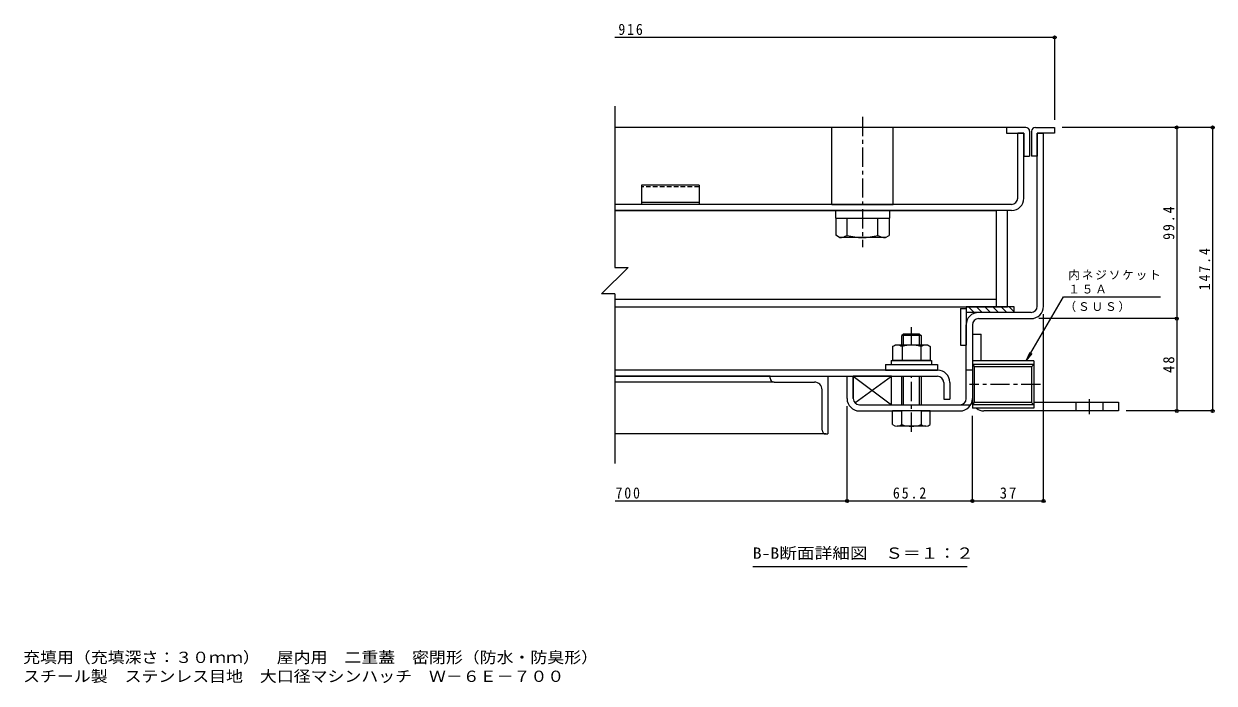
# Model space of a CAD drawing. Units: millimetres at full size. Extents: x -524 to 544, y -392 to 321.
# Drawn here: x -100 to 520, y -392 to -50 of the extents above; entities that cross this region are included whole.
import ezdxf
from ezdxf.enums import TextEntityAlignment as Align

# ---------------------------------------------------------------- set-up
doc = ezdxf.new("R2010")
doc.units = ezdxf.units.MM
doc.header["$LTSCALE"] = 2
doc.header["$PDMODE"] = 32
doc.header["$PDSIZE"] = 1.6
doc.linetypes.add('CHAIN1', pattern=[8, 5, -1, 1, -1])
doc.linetypes.add('DASHED1', pattern=[1.8, 1.2, -0.6])
for name, color, linetype, lineweight in [('D-1', 2, 'Continuous', 9), ('D-2', 3, 'Continuous', 9), ('D-3', 4, 'Continuous', 9), ('D-5', 7, 'Continuous', 9), ('D-6', 6, 'Continuous', 5), ('D-7', 5, 'Continuous', 5), ('D-8', 5, 'Continuous', 5), ('D-9', 134, 'Continuous', 5), ('D-A', 3, 'Continuous', 9), ('D-B', 6, 'Continuous', 5), ('D-C', 2, 'Continuous', 5), ('D-E', 3, 'Continuous', 9), ('D-F', 7, 'Continuous', 9), ('F-5_F-5ﾚｲﾔ', 7, 'Continuous', 9)]:
    doc.layers.add(name, color=color, linetype=linetype, lineweight=lineweight)
doc.styles.add('ＭＳ ゴシック', font='')
doc.styles.get('ＭＳ ゴシック').set_extended_font_data('MS Gothic')

msp = doc.modelspace()

# ---------------------------------------------------------------- linework, layer by layer
at = {"layer": 'D-1'}
for p, q in [((427.745, -196.453), (427.745, -106.453)), ((427.745, -106.453), (430.945, -106.453)), ((430.945, -196.453), (430.945, -106.453)), ((424.545, -199.653), (397.144, -199.653)), ((397.144, -202.853), (424.545, -202.853)), ((390.744, -244.454), (390.744, -206.053)), ((393.944, -206.053), (393.944, -244.454)), ((425.944, -224.877), (393.944, -224.877)), ((393.944, -224.877), (393.944, -249.477)), ((424.782, -227.862), (395.106, -227.862)), ((395.106, -246.493), (395.106, -227.862)), ((425.944, -226.7), (424.782, -227.862)), ((424.782, -227.862), (424.782, -246.493)), ((425.944, -224.877), (425.944, -249.477)), ((331.945, -244.454), (331.945, -232.854)), ((393.944, -229.654), (390.744, -229.654)), ((335.145, -247.654), (393.087, -247.654)), ((393.944, -247.655), (395.106, -246.493)), ((425.944, -247.655), (393.944, -247.655)), ((424.782, -246.493), (395.106, -246.493)), ((425.944, -247.655), (424.782, -246.493)), ((335.145, -250.854), (357.245, -250.854)), ((367.245, -250.854), (387.544, -250.854)), ((425.944, -249.477), (393.944, -249.477))]:
    msp.add_line(p, q, dxfattribs=at)
for points in [[(425.944, -226.7), (393.944, -226.7), (395.106, -227.862)], [(328.745, -244.454), (328.745, -232.854), (331.945, -232.854)]]:
    msp.add_lwpolyline(points, dxfattribs=at)
for centre, radius, start, end in [((424.545, -196.453), 3.2, 270, 0), ((424.545, -196.453), 6.4, 270, 0), ((397.144, -206.053), 6.4, 90, 180), ((397.144, -206.053), 3.2, 90, 180), ((335.145, -244.454), 6.4, 180, 270), ((335.145, -244.454), 3.2, 180, 270), ((387.544, -244.454), 6.4, 270, 0), ((387.544, -244.454), 3.2, 270, 0)]:
    msp.add_arc(centre, radius, start, end, dxfattribs=at)
at = {"layer": 'D-2'}
for p, q in [((420.745, -106.453), (417.545, -106.453)), ((417.545, -140.253), (417.545, -106.453)), ((420.745, -140.253), (420.745, -106.453)), ((414.345, -143.453), (207.893, -143.453)), ((414.345, -146.653), (207.893, -146.653))]:
    msp.add_line(p, q, dxfattribs=at)
for radius in [3.2, 6.4]:
    msp.add_arc((414.345, -140.253), radius, 270, 0, dxfattribs=at)
at = {"layer": 'D-3'}
for p, q in [((411.745, -103.453), (207.893, -103.453)), ((411.745, -103.453), (411.745, -106.453)), ((421.745, -103.453), (411.745, -103.453)), ((426.745, -103.453), (436.745, -103.453)), ((436.745, -103.453), (436.745, -106.453)), ((411.745, -106.453), (420.745, -106.453)), ((420.745, -106.453), (420.745, -118.453)), ((423.745, -105.453), (423.745, -118.453)), ((424.745, -105.453), (424.745, -118.453)), ((436.745, -106.453), (427.745, -106.453)), ((427.745, -106.453), (427.745, -118.453)), ((420.745, -118.453), (423.745, -118.453)), ((427.745, -118.453), (424.745, -118.453)), ((221.745, -133.453), (221.745, -143.453)), ((251.745, -133.453), (221.745, -133.453)), ((251.745, -142.453), (221.745, -142.453))]:
    msp.add_line(p, q, dxfattribs=at)
at = {"layer": 'D-3', "linetype": 'DASHED1'}
msp.add_line((251.745, -134.319), (221.745, -134.319), dxfattribs=at)
at = {"layer": 'D-3'}
msp.add_lwpolyline([(251.745, -133.453), (251.745, -143.453), (221.745, -143.453)], dxfattribs=at)
for centre, start, end in [((421.745, -105.453), 0, 90), ((426.745, -105.453), 90, 180)]:
    msp.add_arc(centre, 2, start, end, dxfattribs=at)
at = {"layer": 'D-5'}
for p, q in [((422.023, -224.877), (441.325, -191.446)), ((441.325, -191.446), (491.872, -191.446)), ((422.023, -224.877), (423.936, -220.258)), ((422.023, -224.877), (425.067, -220.91)), ((391.179, -331.992), (279.679, -331.992))]:
    msp.add_line(p, q, dxfattribs=at)
at = {"layer": 'D-6'}
for p, q in [((387.744, -197.653), (390.744, -197.653)), ((387.744, -197.653), (387.744, -216.653)), ((390.744, -196.653), (390.744, -216.653)), ((394.883, -199.653), (391.883, -196.653)), ((399.125, -199.653), (396.125, -196.653)), ((403.368, -199.653), (400.368, -196.653)), ((407.611, -199.653), (404.611, -196.653)), ((411.853, -199.653), (408.853, -196.653)), ((415.744, -199.301), (413.096, -196.653)), ((415.744, -199.653), (390.744, -199.653)), ((387.744, -216.653), (390.744, -216.653)), ((331.945, -232.854), (331.945, -244.454)), ((332.848, -246.683), (351.945, -232.854)), ((335.145, -247.654), (351.945, -247.654))]:
    msp.add_line(p, q, dxfattribs=at)
msp.add_lwpolyline([(415.744, -199.653), (415.744, -196.653), (390.744, -196.653)], dxfattribs=at)
msp.add_lwpolyline([(351.945, -247.654), (351.945, -232.854), (331.945, -232.854)], close=True, dxfattribs=at)
at = {"layer": 'D-7', "linetype": 'CHAIN1'}
for p, q in [((362.245, -216.354), (362.245, -207.321)), ((362.245, -261.732), (362.245, -232.854))]:
    msp.add_line(p, q, dxfattribs=at)
at = {"layer": 'D-7', "color": 2, "lineweight": 9}
for p, q in [((352.43, -217.413), (353.745, -216.654)), ((370.745, -216.654), (353.745, -216.654)), ((352.43, -217.413), (352.43, -224.654)), ((357.337, -217.413), (357.337, -224.654)), ((367.152, -217.413), (367.152, -224.654))]:
    msp.add_line(p, q, dxfattribs=at)
at = {"layer": 'D-7'}
for p, q in [((358.057, -210.854), (357.245, -211.666)), ((367.245, -211.666), (357.245, -211.666)), ((357.245, -216.354), (357.245, -211.666)), ((366.433, -210.854), (358.057, -210.854)), ((358.057, -216.354), (358.057, -210.854)), ((366.433, -210.854), (367.245, -211.666)), ((366.433, -216.354), (366.433, -210.854)), ((367.245, -211.666), (367.245, -216.354)), ((367.245, -211.666), (367.245, -216.354)), ((357.245, -247.654), (357.245, -232.854)), ((358.057, -247.654), (358.057, -232.854)), ((366.433, -247.654), (366.433, -232.854)), ((367.245, -232.854), (367.245, -247.654)), ((352.445, -257.959), (352.445, -250.854)), ((372.045, -250.854), (352.445, -250.854)), ((357.245, -257.959), (357.245, -250.854)), ((367.245, -250.854), (367.245, -257.959)), ((372.045, -257.959), (372.045, -250.854)), ((369.645, -258.854), (354.845, -258.854))]:
    msp.add_line(p, q, dxfattribs=at)
at = {"layer": 'D-7', "color": 134}
for p, q in [((348.745, -226.654), (348.745, -229.654)), ((348.745, -226.654), (375.745, -226.654)), ((375.745, -226.654), (375.745, -229.654)), ((348.745, -229.654), (375.745, -229.654))]:
    msp.add_line(p, q, dxfattribs=at)
at = {"layer": 'D-7', "color": 6}
for p, q in [((351.745, -224.654), (351.745, -226.654)), ((351.745, -226.654), (372.745, -226.654))]:
    msp.add_line(p, q, dxfattribs=at)
at = {"layer": 'D-7', "color": 2, "lineweight": 9}
msp.add_lwpolyline([(370.745, -216.654), (372.06, -217.413), (372.06, -224.654), (352.43, -224.654)], dxfattribs=at)
at = {"layer": 'D-7', "color": 6}
msp.add_lwpolyline([(351.745, -224.654), (372.745, -224.654), (372.745, -226.654)], dxfattribs=at)
at = {"layer": 'D-7', "color": 2, "lineweight": 9}
for centre, radius, start, end in [((355.326, -222.43), 5.793, 94.38438, 120), ((354.73, -221.494), 4.842, 57.42749, 88.18784), ((362.245, -232.895), 16.241, 72.41188, 107.5881), ((369.759, -221.494), 4.842, 91.81215, 122.57249), ((369.163, -222.43), 5.793, 59.99998, 85.6156)]:
    msp.add_arc(centre, radius, start, end, dxfattribs=at)
at = {"layer": 'D-7'}
for centre, radius, start, end in [((354.845, -255.189), 3.666, 229.1022, 310.89809), ((362.245, -244.439), 14.416, 249.70546, 290.29454), ((369.645, -255.189), 3.666, 229.10191, 310.8978)]:
    msp.add_arc(centre, radius, start, end, dxfattribs=at)
at = {"layer": 'D-8'}
for p, q in [((412.245, -146.653), (406.245, -146.653)), ((412.245, -196.653), (412.245, -146.653))]:
    msp.add_line(p, q, dxfattribs=at)
msp.add_lwpolyline([(406.245, -146.653), (406.245, -196.653), (412.245, -196.653)], dxfattribs=at)
at = {"layer": 'D-9'}
for p, q in [((207.893, -146.653), (406.245, -146.653)), ((406.245, -146.653), (406.245, -196.653)), ((322.844, -150.653), (322.844, -159.528)), ((328.745, -159.556), (328.745, -150.653)), ((344.745, -159.556), (344.745, -150.653)), ((350.645, -150.653), (350.645, -159.556)), ((324.753, -160.629), (322.844, -159.528)), ((348.745, -160.654), (324.795, -160.654)), ((348.745, -160.654), (350.645, -159.556)), ((207.893, -192.653), (406.245, -192.653)), ((207.893, -196.653), (406.245, -196.653))]:
    msp.add_line(p, q, dxfattribs=at)
for centre, radius, start, end in [((325.002, -153.752), 6.906, 267.86055, 302.81094), ((336.744, -130.934), 29.72, 254.38446, 285.61554), ((348.487, -153.752), 6.906, 237.18906, 272.13945)]:
    msp.add_arc(centre, radius, start, end, dxfattribs=at)
at = {"layer": 'D-A'}
for p, q in [((375.845, -229.654), (208.034, -229.654)), ((208.034, -232.854), (375.845, -232.854)), ((379.045, -236.054), (379.045, -244.654)), ((382.245, -236.054), (382.245, -244.654)), ((379.045, -244.654), (382.245, -244.654))]:
    msp.add_line(p, q, dxfattribs=at)
for radius in [6.4, 3.2]:
    msp.add_arc((375.845, -236.054), radius, 0, 90, dxfattribs=at)
at = {"layer": 'D-B'}
for p, q in [((288.745, -232.854), (208.034, -232.854)), ((288.745, -232.854), (318.745, -232.854)), ((288.745, -233.854), (288.745, -232.854)), ((318.745, -232.854), (318.745, -262.854)), ((290.745, -235.854), (208.034, -235.854)), ((290.745, -235.854), (311.745, -235.854)), ((315.745, -260.854), (315.745, -239.854)), ((317.745, -262.854), (208.034, -262.854)), ((317.745, -262.854), (318.745, -262.854))]:
    msp.add_line(p, q, dxfattribs=at)
for centre, radius, start, end in [((290.745, -233.854), 2, 180, 270), ((311.745, -239.854), 4, 0, 90), ((317.745, -260.854), 2, 180, 270)]:
    msp.add_arc(centre, radius, start, end, dxfattribs=at)
at = {"layer": 'D-C', "linetype": 'CHAIN1', "lineweight": 9}
msp.add_line((336.745, -97.918), (336.745, -165.779), dxfattribs=at)
at = {"layer": 'D-C', "lineweight": 9}
for p, q in [((320.745, -143.453), (320.745, -103.453)), ((352.745, -103.453), (320.745, -103.453)), ((352.745, -143.453), (352.745, -103.453)), ((320.745, -143.453), (352.745, -143.453))]:
    msp.add_line(p, q, dxfattribs=at)
at = {"layer": 'D-C', "color": 134}
for p, q in [((322.744, -146.653), (350.744, -146.653)), ((350.744, -146.653), (350.744, -150.653))]:
    msp.add_line(p, q, dxfattribs=at)
msp.add_lwpolyline([(322.744, -146.653), (322.744, -150.653), (350.744, -150.653)], dxfattribs=at)
at = {"layer": 'D-E'}
for p, q in [((393.944, -210.853), (393.944, -244.454)), ((393.944, -210.853), (398.444, -210.853)), ((398.444, -224.877), (398.444, -210.853)), ((425.944, -246.354), (469.944, -246.354)), ((447.944, -250.854), (447.944, -246.354)), ((461.944, -250.854), (461.944, -246.354)), ((469.944, -246.354), (469.944, -250.854)), ((469.944, -250.854), (399.944, -250.854))]:
    msp.add_line(p, q, dxfattribs=at)
at = {"layer": 'D-E', "linetype": 'CHAIN1'}
msp.add_line((454.944, -252.601), (454.944, -244.712), dxfattribs=at)
at = {"layer": 'D-E'}
msp.add_arc((399.944, -244.854), 6, 230.3984, 270, dxfattribs=at)
at = {"layer": 'D-F'}
for p, q in [((436.745, -56.634), (207.893, -56.634)), ((436.745, -56.034), (436.745, -99.453)), ((207.893, -92.302), (207.893, -176.272)), ((519.58, -103.453), (440.745, -103.453)), ((500.312, -103.453), (500.312, -202.853)), ((518.98, -103.453), (518.98, -250.854)), ((214.774, -176.272), (201.011, -190.035)), ((207.893, -176.272), (214.774, -176.272)), ((207.893, -190.035), (201.011, -190.035)), ((207.893, -190.035), (207.893, -278.162)), ((500.912, -202.853), (428.545, -202.853)), ((430.945, -298.322), (430.945, -200.453)), ((500.312, -202.853), (500.312, -250.854)), ((328.745, -298.322), (328.745, -248.454)), ((393.944, -298.322), (393.944, -253.477)), ((519.58, -250.854), (473.944, -250.854)), ((328.745, -297.722), (208.034, -297.722)), ((393.944, -297.722), (328.745, -297.722)), ((430.945, -297.722), (393.944, -297.722))]:
    msp.add_line(p, q, dxfattribs=at)
at = {"layer": 'D-F', "linetype": 'CHAIN1'}
msp.add_line((429.346, -237.177), (392.472, -237.177), dxfattribs=at)
at = {"layer": 'D-F'}
for p in [(436.745, -56.634), (500.312, -103.453), (518.98, -103.453), (500.312, -202.853), (500.312, -250.854), (518.98, -250.854), (328.745, -297.722), (393.944, -297.722), (430.945, -297.722)]:
    msp.add_point(p, dxfattribs=at)

# ---------------------------------------------------------------- texts
at = {"layer": 'D-5', "color": 2, "style": 'ＭＳ ゴシック', "width": 1.15}
msp.add_text('B-B断面詳細図\u3000Ｓ＝１：２', height=5.865, dxfattribs=at).set_placement((279.679, -329.492), align=Align.BOTTOM_LEFT)
at = {"layer": 'D-5', "char_height": 4.399, "attachment_point": 7, "style": 'ＭＳ ゴシック'}
for s, insert in [('\\T1.17;内ネジソケット', (443.872, -182.877)), ('\\T1.17;１５Ａ', (443.872, -189.845)), ('\\T1.17;（ＳＵＳ）', (441.94, -199.415))]:
    msp.add_mtext(s, dxfattribs=dict(at, insert=insert))
at = {"layer": 'D-F', "color": 2, "char_height": 5.865, "attachment_point": 7, "style": 'ＭＳ ゴシック'}
for s, insert in [('\\T1.27;\\W0.9;916', (209.744, -55.434)), ('\\T1.27;\\W0.9;700', (208.259, -296.522)), ('\\T1.28;\\W0.9;65.2', (352.594, -296.522)), ('\\T1.27;\\W0.95;37', (408.194, -296.522))]:
    msp.add_mtext(s, dxfattribs=dict(at, insert=insert))
at = {"layer": 'D-F', "color": 2, "char_height": 5.865, "attachment_point": 7, "rotation": 90, "style": 'ＭＳ ゴシック'}
for s, insert in [('\\T1.28;\\W0.9;99.4', (499.112, -161.903)), ('\\T1.28;\\W0.9;147.4', (517.78, -188.154)), ('\\T1.27;\\W0.95;48', (499.112, -231.104))]:
    msp.add_mtext(s, dxfattribs=dict(at, insert=insert))
at = {"layer": 'F-5_F-5ﾚｲﾔ', "color": 2, "style": 'ＭＳ ゴシック', "width": 1.1}
for s, p in [('充填用（充填深さ：３０ｍｍ）\u3000屋内用\u3000二重蓋\u3000密閉形（防水・防臭形）', (-100.021, -383.701)), ('スチール製\u3000ステンレス目地\u3000大口径マシンハッチ\u3000Ｗ－６Ｅ－７００', (-100.021, -393.542))]:
    msp.add_text(s, height=5.865, dxfattribs=at).set_placement(p, align=Align.BOTTOM_LEFT)

doc.saveas('drawing.dxf')
